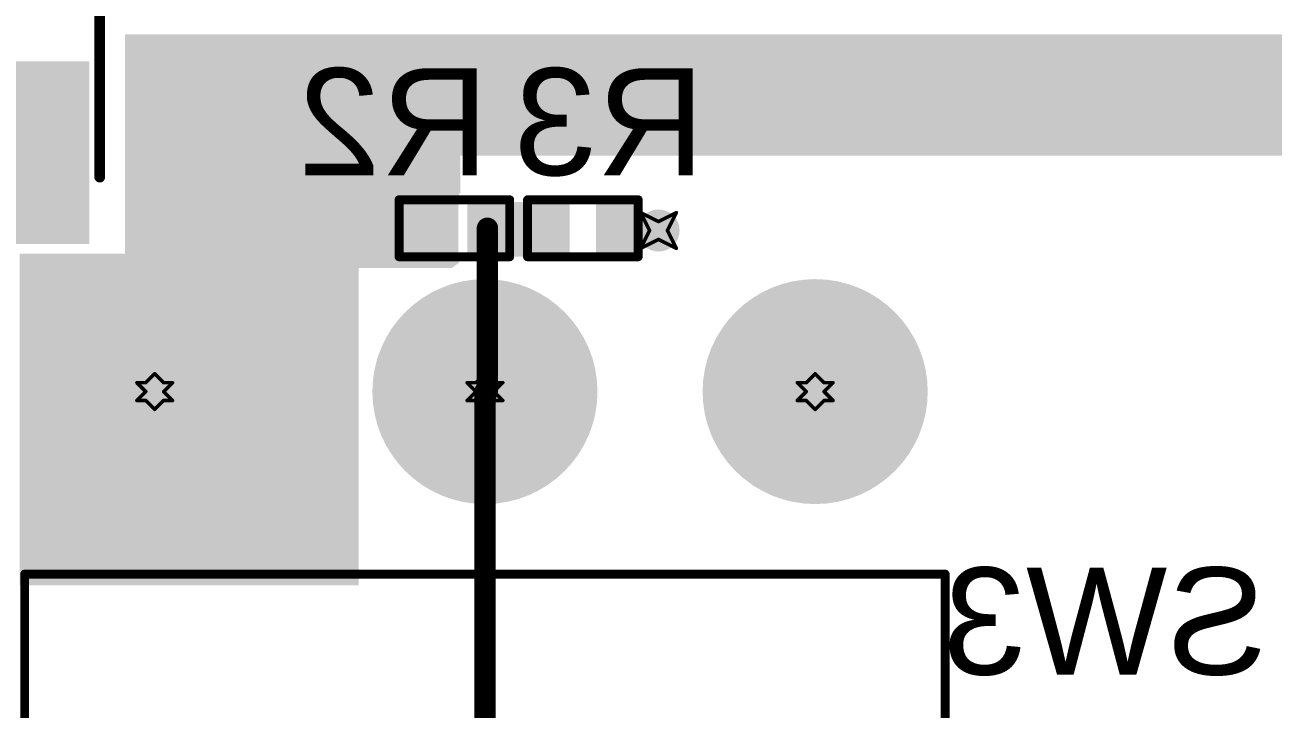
# Model space of a CAD drawing. Header units: inches. Extents: x -11 to 1110, y -7 to 455.
# Drawn here: x 652.45 to 670.21, y 15.49 to 25.23 of the extents above; entities that cross this region are included whole.
import ezdxf

# ---------------------------------------------------------------- set-up
doc = ezdxf.new("R2010")
doc.units = ezdxf.units.IN
for name, color, linetype in [('Bottom Layer', 5, 'Continuous'), ('Bottom Overlay', 54, 'Continuous'), ('Bottom Paste', 16, 'Continuous'), ('Bottom Solder', 6, 'Continuous'), ('Drill Drawing', 1, 'Continuous'), ('Multi-Layer', 9, 'Continuous'), ('Pad Holes', 156, 'Continuous'), ('Top Layer', 1, 'Continuous'), ('Top Solder', 216, 'Continuous'), ('Via Holes', 16, 'Continuous')]:
    doc.layers.add(name, color=color, linetype=linetype)
doc.styles.add('Arial', font='', dxfattribs={"height": 0.2})
doc.styles.get('Arial').set_extended_font_data('Arial')

# ---------------------------------------------------------------- blocks, each defined once
blk = doc.blocks.new('MT_0_102_C003_N003_RS__B_9')
at = {"layer": 'Bottom Layer'}
h = blk.add_hatch(color=5, dxfattribs=at)
edge = h.paths.add_edge_path()
edge.add_arc((-4.7, -6.35), 1.5, 0, 360)
h = blk.add_hatch(color=5, dxfattribs=at)
edge = h.paths.add_edge_path()
edge.add_arc((0, -6.35), 1.5, 0, 360)
h = blk.add_hatch(color=5, dxfattribs=at)
edge = h.paths.add_edge_path()
edge.add_arc((4.7, -6.35), 1.5, 0, 360)
at = {"layer": 'Bottom Solder'}
h = blk.add_hatch(color=6, dxfattribs=at)
edge = h.paths.add_edge_path()
edge.add_arc((-4.7, -6.35), 1.602, 0, 360)
h = blk.add_hatch(color=6, dxfattribs=at)
edge = h.paths.add_edge_path()
edge.add_arc((0, -6.35), 1.602, 0, 360)
h = blk.add_hatch(color=6, dxfattribs=at)
edge = h.paths.add_edge_path()
edge.add_arc((4.7, -6.35), 1.602, 0, 360)
at = {"layer": 'Multi-Layer'}
h = blk.add_hatch(color=9, dxfattribs=at)
edge = h.paths.add_edge_path()
edge.add_arc((-4.7, -6.35), 1.5, 0, 360)
h = blk.add_hatch(color=9, dxfattribs=at)
edge = h.paths.add_edge_path()
edge.add_arc((0, -6.35), 1.5, 0, 360)
h = blk.add_hatch(color=9, dxfattribs=at)
edge = h.paths.add_edge_path()
edge.add_arc((4.7, -6.35), 1.5, 0, 360)
at = {"layer": 'Pad Holes'}
h = blk.add_hatch(color=7, dxfattribs=at)
edge = h.paths.add_edge_path()
edge.add_arc((-4.7, -6.35), 0.95, 0, 360)
h = blk.add_hatch(color=7, dxfattribs=at)
edge = h.paths.add_edge_path()
edge.add_arc((0, -6.35), 0.95, 0, 360)
h = blk.add_hatch(color=7, dxfattribs=at)
edge = h.paths.add_edge_path()
edge.add_arc((4.7, -6.35), 0.95, 0, 360)
at = {"layer": 'Top Layer'}
h = blk.add_hatch(color=1, dxfattribs=at)
edge = h.paths.add_edge_path()
edge.add_arc((-4.7, -6.35), 1.5, 0, 360)
h = blk.add_hatch(color=1, dxfattribs=at)
edge = h.paths.add_edge_path()
edge.add_arc((0, -6.35), 1.5, 0, 360)
h = blk.add_hatch(color=1, dxfattribs=at)
edge = h.paths.add_edge_path()
edge.add_arc((4.7, -6.35), 1.5, 0, 360)
at = {"layer": 'Top Solder'}
h = blk.add_hatch(color=216, dxfattribs=at)
edge = h.paths.add_edge_path()
edge.add_arc((-4.7, -6.35), 1.602, 0, 360)
h = blk.add_hatch(color=216, dxfattribs=at)
edge = h.paths.add_edge_path()
edge.add_arc((0, -6.35), 1.602, 0, 360)
h = blk.add_hatch(color=216, dxfattribs=at)
edge = h.paths.add_edge_path()
edge.add_arc((4.7, -6.35), 1.602, 0, 360)
at = {"layer": 'Bottom Overlay'}
for points in [[(-6.55, 6.35, 0.127, 0.127, 0), (-6.55, -3.75, 0.127, 0.127, 0)], [(6.55, 6.35, 0.127, 0.127, 0), (6.55, -3.75, 0.127, 0.127, 0)], [(6.55, -3.75, 0.127, 0.127, 0), (-6.55, -3.75, 0.127, 0.127, 0)]]:
    blk.add_lwpolyline(points, format="xyseb", dxfattribs=at)
for points in [[(-6.582, -3.75, 0.0635, 0.0635, 1), (-6.518, -3.75, 0.0635, 0.0635, 1)], [(-6.582, -3.75, 0.0635, 0.0635, 1), (-6.518, -3.75, 0.0635, 0.0635, 1)], [(6.518, -3.75, 0.0635, 0.0635, 1), (6.582, -3.75, 0.0635, 0.0635, 1)], [(6.518, -3.75, 0.0635, 0.0635, 1), (6.582, -3.75, 0.0635, 0.0635, 1)]]:
    blk.add_lwpolyline(points, format="xyseb", close=True, dxfattribs=at)
blk = doc.blocks.new('R___0402_B_41')
at = {"layer": 'Bottom Layer'}
for points in [[(-0.241, 0.317), (-0.241, -0.318), (-0.699, -0.318), (-0.699, 0.317)], [(0.699, 0.317), (0.699, -0.318), (0.241, -0.318), (0.241, 0.317)]]:
    blk.add_hatch(color=5, dxfattribs=at).paths.add_polyline_path(points)
at = {"layer": 'Bottom Paste'}
for points in [[(-0.241, 0.317), (-0.241, -0.318), (-0.699, -0.318), (-0.699, 0.317)], [(0.699, 0.317), (0.699, -0.318), (0.241, -0.318), (0.241, 0.317)]]:
    blk.add_hatch(color=16, dxfattribs=at).paths.add_polyline_path(points)
at = {"layer": 'Bottom Solder'}
for points in [[(-0.186, 0.373), (-0.186, -0.373), (-0.754, -0.373), (-0.754, 0.373)], [(0.754, 0.373), (0.754, -0.373), (0.186, -0.373), (0.186, 0.373)]]:
    blk.add_hatch(color=6, dxfattribs=at).paths.add_polyline_path(points)
at = {"layer": 'Bottom Overlay'}
for points in [[(-0.787, 0.406, 0.127, 0.127, 0), (0.787, 0.406, 0.127, 0.127, 0)], [(-0.787, -0.406, 0.127, 0.127, 0), (-0.787, 0.406, 0.127, 0.127, 0)], [(-0.813, 0.432, 0.00323, 0.00323, 0), (0.813, 0.432, 0.00323, 0.00323, 0)], [(0.787, -0.406, 0.127, 0.127, 0), (0.787, 0.406, 0.127, 0.127, 0)], [(-0.787, -0.406, 0.127, 0.127, 0), (0.787, -0.406, 0.127, 0.127, 0)]]:
    blk.add_lwpolyline(points, format="xyseb", dxfattribs=at)
for points in [[(-0.819, 0.406, 0.0635, 0.0635, 1), (-0.756, 0.406, 0.0635, 0.0635, 1)], [(-0.819, 0.406, 0.0635, 0.0635, 1), (-0.756, 0.406, 0.0635, 0.0635, 1)], [(-0.814, 0.432, 0.00161, 0.00161, 1), (-0.812, 0.432, 0.00161, 0.00161, 1)], [(0.756, 0.406, 0.0635, 0.0635, 1), (0.819, 0.406, 0.0635, 0.0635, 1)], [(0.756, 0.406, 0.0635, 0.0635, 1), (0.819, 0.406, 0.0635, 0.0635, 1)], [(0.812, 0.432, 0.00161, 0.00161, 1), (0.814, 0.432, 0.00161, 0.00161, 1)], [(-0.819, -0.406, 0.0635, 0.0635, 1), (-0.756, -0.406, 0.0635, 0.0635, 1)], [(-0.819, -0.406, 0.0635, 0.0635, 1), (-0.756, -0.406, 0.0635, 0.0635, 1)], [(0.756, -0.406, 0.0635, 0.0635, 1), (0.819, -0.406, 0.0635, 0.0635, 1)], [(0.756, -0.406, 0.0635, 0.0635, 1), (0.819, -0.406, 0.0635, 0.0635, 1)]]:
    blk.add_lwpolyline(points, format="xyseb", close=True, dxfattribs=at)
blk = doc.blocks.new('R___0402_B_42')
at = {"layer": 'Bottom Layer'}
for points in [[(-0.241, 0.317), (-0.241, -0.318), (-0.699, -0.318), (-0.699, 0.317)], [(0.699, 0.317), (0.699, -0.318), (0.241, -0.318), (0.241, 0.317)]]:
    blk.add_hatch(color=5, dxfattribs=at).paths.add_polyline_path(points)
at = {"layer": 'Bottom Paste'}
for points in [[(-0.241, 0.317), (-0.241, -0.318), (-0.699, -0.318), (-0.699, 0.317)], [(0.699, 0.317), (0.699, -0.318), (0.241, -0.318), (0.241, 0.317)]]:
    blk.add_hatch(color=16, dxfattribs=at).paths.add_polyline_path(points)
at = {"layer": 'Bottom Solder'}
for points in [[(-0.186, 0.373), (-0.186, -0.373), (-0.754, -0.373), (-0.754, 0.373)], [(0.754, 0.373), (0.754, -0.373), (0.186, -0.373), (0.186, 0.373)]]:
    blk.add_hatch(color=6, dxfattribs=at).paths.add_polyline_path(points)
at = {"layer": 'Bottom Overlay'}
for points in [[(-0.787, 0.406, 0.127, 0.127, 0), (0.787, 0.406, 0.127, 0.127, 0)], [(-0.787, -0.406, 0.127, 0.127, 0), (-0.787, 0.406, 0.127, 0.127, 0)], [(-0.813, 0.432, 0.00323, 0.00323, 0), (0.813, 0.432, 0.00323, 0.00323, 0)], [(0.787, -0.406, 0.127, 0.127, 0), (0.787, 0.406, 0.127, 0.127, 0)], [(-0.787, -0.406, 0.127, 0.127, 0), (0.787, -0.406, 0.127, 0.127, 0)]]:
    blk.add_lwpolyline(points, format="xyseb", dxfattribs=at)
for points in [[(-0.819, 0.406, 0.0635, 0.0635, 1), (-0.756, 0.406, 0.0635, 0.0635, 1)], [(-0.819, 0.406, 0.0635, 0.0635, 1), (-0.756, 0.406, 0.0635, 0.0635, 1)], [(-0.814, 0.432, 0.00161, 0.00161, 1), (-0.812, 0.432, 0.00161, 0.00161, 1)], [(0.756, 0.406, 0.0635, 0.0635, 1), (0.819, 0.406, 0.0635, 0.0635, 1)], [(0.756, 0.406, 0.0635, 0.0635, 1), (0.819, 0.406, 0.0635, 0.0635, 1)], [(0.812, 0.432, 0.00161, 0.00161, 1), (0.814, 0.432, 0.00161, 0.00161, 1)], [(-0.819, -0.406, 0.0635, 0.0635, 1), (-0.756, -0.406, 0.0635, 0.0635, 1)], [(-0.819, -0.406, 0.0635, 0.0635, 1), (-0.756, -0.406, 0.0635, 0.0635, 1)], [(0.756, -0.406, 0.0635, 0.0635, 1), (0.819, -0.406, 0.0635, 0.0635, 1)], [(0.756, -0.406, 0.0635, 0.0635, 1), (0.819, -0.406, 0.0635, 0.0635, 1)]]:
    blk.add_lwpolyline(points, format="xyseb", close=True, dxfattribs=at)
blk = doc.blocks.new('C____C_B_246')
at = {"layer": 'Bottom Layer'}
for points in [[(-3.9, 1.5), (-1.5, 1.5), (-1.5, -1.5), (-3.9, -1.5)], [(1.5, 1.5), (3.9, 1.5), (3.9, -1.5), (1.5, -1.5)]]:
    blk.add_hatch(color=5, dxfattribs=at).paths.add_polyline_path(points)
at = {"layer": 'Bottom Paste'}
for points in [[(-3.9, 1.5), (-1.5, 1.5), (-1.5, -1.5), (-3.9, -1.5)], [(1.5, 1.5), (3.9, 1.5), (3.9, -1.5), (1.5, -1.5)]]:
    blk.add_hatch(color=16, dxfattribs=at).paths.add_polyline_path(points)
at = {"layer": 'Bottom Solder'}
for points in [[(-4.002, 1.602), (-1.398, 1.602), (-1.398, -1.602), (-4.002, -1.602)], [(1.398, 1.602), (4.002, 1.602), (4.002, -1.602), (1.398, -1.602)]]:
    blk.add_hatch(color=6, dxfattribs=at).paths.add_polyline_path(points)
at = {"layer": 'Bottom Overlay'}
for points in [[(3.05, 1.75, 0.152, 0.152, 0), (-3.025, 1.75, 0.152, 0.152, 0)], [(-4.469, -0.431, 0.127, 0.127, 0), (-4.469, 0.229, 0.127, 0.127, 0)], [(-4.138, -0.076, 0.127, 0.127, 0), (-4.799, -0.076, 0.127, 0.127, 0)], [(3.05, -1.75, 0.152, 0.152, 0), (-3.025, -1.75, 0.152, 0.152, 0)]]:
    blk.add_lwpolyline(points, format="xyseb", dxfattribs=at)
for points in [[(-3.063, 1.75, 0.0762, 0.0762, 1), (-2.987, 1.75, 0.0762, 0.0762, 1)], [(3.012, 1.75, 0.0762, 0.0762, 1), (3.088, 1.75, 0.0762, 0.0762, 1)], [(-4.5, 0.229, 0.0635, 0.0635, 1), (-4.437, 0.229, 0.0635, 0.0635, 1)], [(-4.831, -0.076, 0.0635, 0.0635, 1), (-4.767, -0.076, 0.0635, 0.0635, 1)], [(-4.17, -0.076, 0.0635, 0.0635, 1), (-4.107, -0.076, 0.0635, 0.0635, 1)], [(-4.5, -0.431, 0.0635, 0.0635, 1), (-4.437, -0.431, 0.0635, 0.0635, 1)], [(-3.063, -1.75, 0.0762, 0.0762, 1), (-2.987, -1.75, 0.0762, 0.0762, 1)], [(3.012, -1.75, 0.0762, 0.0762, 1), (3.088, -1.75, 0.0762, 0.0762, 1)]]:
    blk.add_lwpolyline(points, format="xyseb", close=True, dxfattribs=at)

msp = doc.modelspace()

# ---------------------------------------------------------------- hatches: boundary and pattern name
at = {"layer": 'Bottom Layer'}
for points in [[(662.302, 51.713), (662.305, 51.699), (662.305, 49.733), (675.368, 49.733), (675.383, 49.73), (675.386, 49.715), (675.386, 23.386), (675.383, 23.371), (675.368, 23.368), (658.647, 23.368), (658.647, 22.828), (658.625, 22.828), (658.625, 22.74), (658.619, 22.708), (658.619, 21.927), (658.625, 21.894), (658.625, 21.838), (658.527, 21.768), (657.2, 21.768), (657.2, 17.264), (657.197, 17.25), (657.182, 17.247), (652.391, 17.247), (652.377, 17.25), (652.374, 17.264), (652.374, 21.953), (652.377, 21.968), (652.391, 21.971), (653.872, 21.971), (653.872, 25.077), (653.876, 25.095), (670.382, 25.095), (670.382, 47.752), (662.28, 47.752), (662.28, 46.551), (662.277, 46.536), (662.262, 46.533), (659.072, 46.533), (659.057, 46.536), (659.054, 46.551), (659.054, 51.699), (659.057, 51.713), (659.072, 51.716), (662.287, 51.716)], [(658.8, 21.927), (660.171, 21.927), (660.171, 22.708), (658.8, 22.708)]]:
    msp.add_hatch(color=5, dxfattribs=at).paths.add_polyline_path(points)
h = msp.add_hatch(color=5, dxfattribs=at)
edge = h.paths.add_edge_path()
edge.add_arc((661.467, 22.301), 0.3, 0, 360)
at = {"layer": 'Top Layer'}
h = msp.add_hatch(color=1, dxfattribs=at)
edge = h.paths.add_edge_path()
edge.add_arc((661.467, 22.301), 0.3, 0, 360)
at = {"layer": 'Via Holes'}
h = msp.add_hatch(color=7, dxfattribs=at)
edge = h.paths.add_edge_path()
edge.add_arc((661.467, 22.301), 0.15, 0, 360)

# ---------------------------------------------------------------- linework, layer by layer
at = {"layer": 'Bottom Layer'}
for points in [[(659.031, 20.007, 0.305, 0.305, 0), (659.031, 22.333, 0.305, 0.305, 0)], [(658.996, 13.342, 0.305, 0.305, 0), (658.996, 20.007, 0.305, 0.305, 0)], [(658.996, 20.007, 0.305, 0.305, 0), (659.031, 20.007, 0.305, 0.305, 0)]]:
    msp.add_lwpolyline(points, format="xyseb", dxfattribs=at)
for points in [[(658.955, 22.333, 0.152, 0.152, 1), (659.108, 22.333, 0.152, 0.152, 1)], [(658.92, 20.007, 0.152, 0.152, 1), (659.072, 20.007, 0.152, 0.152, 1)], [(658.92, 20.007, 0.152, 0.152, 1), (659.072, 20.007, 0.152, 0.152, 1)], [(658.955, 20.007, 0.152, 0.152, 1), (659.108, 20.007, 0.152, 0.152, 1)], [(658.955, 20.007, 0.152, 0.152, 1), (659.108, 20.007, 0.152, 0.152, 1)]]:
    msp.add_lwpolyline(points, format="xyseb", close=True, dxfattribs=at)
at = {"layer": 'Drill Drawing'}
for points in [[(661.213, 22.555, 0.0508, 0.0508, 0), (661.467, 22.428, 0.0508, 0.0508, 0)], [(661.213, 22.555, 0.0508, 0.0508, 0), (661.34, 22.301, 0.0508, 0.0508, 0)], [(661.467, 22.428, 0.0508, 0.0508, 0), (661.721, 22.555, 0.0508, 0.0508, 0)], [(661.594, 22.301, 0.0508, 0.0508, 0), (661.721, 22.555, 0.0508, 0.0508, 0)], [(661.213, 22.047, 0.0508, 0.0508, 0), (661.34, 22.301, 0.0508, 0.0508, 0)], [(661.594, 22.301, 0.0508, 0.0508, 0), (661.721, 22.047, 0.0508, 0.0508, 0)], [(661.213, 22.047, 0.0508, 0.0508, 0), (661.467, 22.174, 0.0508, 0.0508, 0)], [(661.467, 22.174, 0.0508, 0.0508, 0), (661.721, 22.047, 0.0508, 0.0508, 0)], [(654.169, 20.134, 0.0508, 0.0508, 0), (654.296, 20.261, 0.0508, 0.0508, 0)], [(654.296, 20.261, 0.0508, 0.0508, 0), (654.423, 20.134, 0.0508, 0.0508, 0)], [(658.869, 20.134, 0.0508, 0.0508, 0), (658.996, 20.261, 0.0508, 0.0508, 0)], [(658.996, 20.261, 0.0508, 0.0508, 0), (659.123, 20.134, 0.0508, 0.0508, 0)], [(663.569, 20.134, 0.0508, 0.0508, 0), (663.696, 20.261, 0.0508, 0.0508, 0)], [(663.696, 20.261, 0.0508, 0.0508, 0), (663.823, 20.134, 0.0508, 0.0508, 0)], [(654.042, 20.134, 0.0508, 0.0508, 0), (654.169, 20.007, 0.0508, 0.0508, 0)], [(654.042, 20.134, 0.0508, 0.0508, 0), (654.169, 20.134, 0.0508, 0.0508, 0)], [(654.423, 20.134, 0.0508, 0.0508, 0), (654.55, 20.134, 0.0508, 0.0508, 0)], [(654.423, 20.007, 0.0508, 0.0508, 0), (654.55, 20.134, 0.0508, 0.0508, 0)], [(658.742, 20.134, 0.0508, 0.0508, 0), (658.869, 20.007, 0.0508, 0.0508, 0)], [(658.742, 20.134, 0.0508, 0.0508, 0), (658.869, 20.134, 0.0508, 0.0508, 0)], [(659.123, 20.134, 0.0508, 0.0508, 0), (659.25, 20.134, 0.0508, 0.0508, 0)], [(659.123, 20.007, 0.0508, 0.0508, 0), (659.25, 20.134, 0.0508, 0.0508, 0)], [(663.442, 20.134, 0.0508, 0.0508, 0), (663.569, 20.007, 0.0508, 0.0508, 0)], [(663.442, 20.134, 0.0508, 0.0508, 0), (663.569, 20.134, 0.0508, 0.0508, 0)], [(663.823, 20.134, 0.0508, 0.0508, 0), (663.95, 20.134, 0.0508, 0.0508, 0)], [(663.823, 20.007, 0.0508, 0.0508, 0), (663.95, 20.134, 0.0508, 0.0508, 0)], [(654.042, 19.88, 0.0508, 0.0508, 0), (654.169, 20.007, 0.0508, 0.0508, 0)], [(654.042, 19.88, 0.0508, 0.0508, 0), (654.169, 19.88, 0.0508, 0.0508, 0)], [(654.169, 19.88, 0.0508, 0.0508, 0), (654.296, 19.753, 0.0508, 0.0508, 0)], [(654.296, 19.753, 0.0508, 0.0508, 0), (654.423, 19.88, 0.0508, 0.0508, 0)], [(654.423, 20.007, 0.0508, 0.0508, 0), (654.55, 19.88, 0.0508, 0.0508, 0)], [(654.423, 19.88, 0.0508, 0.0508, 0), (654.55, 19.88, 0.0508, 0.0508, 0)], [(658.742, 19.88, 0.0508, 0.0508, 0), (658.869, 20.007, 0.0508, 0.0508, 0)], [(658.742, 19.88, 0.0508, 0.0508, 0), (658.869, 19.88, 0.0508, 0.0508, 0)], [(658.869, 19.88, 0.0508, 0.0508, 0), (658.996, 19.753, 0.0508, 0.0508, 0)], [(658.996, 19.753, 0.0508, 0.0508, 0), (659.123, 19.88, 0.0508, 0.0508, 0)], [(659.123, 20.007, 0.0508, 0.0508, 0), (659.25, 19.88, 0.0508, 0.0508, 0)], [(659.123, 19.88, 0.0508, 0.0508, 0), (659.25, 19.88, 0.0508, 0.0508, 0)], [(663.442, 19.88, 0.0508, 0.0508, 0), (663.569, 20.007, 0.0508, 0.0508, 0)], [(663.442, 19.88, 0.0508, 0.0508, 0), (663.569, 19.88, 0.0508, 0.0508, 0)], [(663.569, 19.88, 0.0508, 0.0508, 0), (663.696, 19.753, 0.0508, 0.0508, 0)], [(663.696, 19.753, 0.0508, 0.0508, 0), (663.823, 19.88, 0.0508, 0.0508, 0)], [(663.823, 20.007, 0.0508, 0.0508, 0), (663.95, 19.88, 0.0508, 0.0508, 0)], [(663.823, 19.88, 0.0508, 0.0508, 0), (663.95, 19.88, 0.0508, 0.0508, 0)]]:
    msp.add_lwpolyline(points, format="xyseb", dxfattribs=at)
for points in [[(661.2, 22.555, 0.0254, 0.0254, 1), (661.225, 22.555, 0.0254, 0.0254, 1)], [(661.2, 22.555, 0.0254, 0.0254, 1), (661.225, 22.555, 0.0254, 0.0254, 1)], [(661.708, 22.555, 0.0254, 0.0254, 1), (661.733, 22.555, 0.0254, 0.0254, 1)], [(661.708, 22.555, 0.0254, 0.0254, 1), (661.733, 22.555, 0.0254, 0.0254, 1)], [(661.454, 22.428, 0.0254, 0.0254, 1), (661.48, 22.428, 0.0254, 0.0254, 1)], [(661.454, 22.428, 0.0254, 0.0254, 1), (661.48, 22.428, 0.0254, 0.0254, 1)], [(661.327, 22.301, 0.0254, 0.0254, 1), (661.352, 22.301, 0.0254, 0.0254, 1)], [(661.327, 22.301, 0.0254, 0.0254, 1), (661.352, 22.301, 0.0254, 0.0254, 1)], [(661.581, 22.301, 0.0254, 0.0254, 1), (661.606, 22.301, 0.0254, 0.0254, 1)], [(661.581, 22.301, 0.0254, 0.0254, 1), (661.606, 22.301, 0.0254, 0.0254, 1)], [(661.2, 22.047, 0.0254, 0.0254, 1), (661.225, 22.047, 0.0254, 0.0254, 1)], [(661.2, 22.047, 0.0254, 0.0254, 1), (661.225, 22.047, 0.0254, 0.0254, 1)], [(661.454, 22.174, 0.0254, 0.0254, 1), (661.48, 22.174, 0.0254, 0.0254, 1)], [(661.454, 22.174, 0.0254, 0.0254, 1), (661.48, 22.174, 0.0254, 0.0254, 1)], [(661.708, 22.047, 0.0254, 0.0254, 1), (661.733, 22.047, 0.0254, 0.0254, 1)], [(661.708, 22.047, 0.0254, 0.0254, 1), (661.733, 22.047, 0.0254, 0.0254, 1)], [(654.284, 20.261, 0.0254, 0.0254, 1), (654.309, 20.261, 0.0254, 0.0254, 1)], [(654.284, 20.261, 0.0254, 0.0254, 1), (654.309, 20.261, 0.0254, 0.0254, 1)], [(658.984, 20.261, 0.0254, 0.0254, 1), (659.009, 20.261, 0.0254, 0.0254, 1)], [(658.984, 20.261, 0.0254, 0.0254, 1), (659.009, 20.261, 0.0254, 0.0254, 1)], [(663.683, 20.261, 0.0254, 0.0254, 1), (663.709, 20.261, 0.0254, 0.0254, 1)], [(663.683, 20.261, 0.0254, 0.0254, 1), (663.709, 20.261, 0.0254, 0.0254, 1)], [(654.03, 20.134, 0.0254, 0.0254, 1), (654.055, 20.134, 0.0254, 0.0254, 1)], [(654.03, 20.134, 0.0254, 0.0254, 1), (654.055, 20.134, 0.0254, 0.0254, 1)], [(654.157, 20.134, 0.0254, 0.0254, 1), (654.182, 20.134, 0.0254, 0.0254, 1)], [(654.157, 20.134, 0.0254, 0.0254, 1), (654.182, 20.134, 0.0254, 0.0254, 1)], [(654.411, 20.134, 0.0254, 0.0254, 1), (654.436, 20.134, 0.0254, 0.0254, 1)], [(654.411, 20.134, 0.0254, 0.0254, 1), (654.436, 20.134, 0.0254, 0.0254, 1)], [(654.538, 20.134, 0.0254, 0.0254, 1), (654.563, 20.134, 0.0254, 0.0254, 1)], [(654.538, 20.134, 0.0254, 0.0254, 1), (654.563, 20.134, 0.0254, 0.0254, 1)], [(658.73, 20.134, 0.0254, 0.0254, 1), (658.755, 20.134, 0.0254, 0.0254, 1)], [(658.73, 20.134, 0.0254, 0.0254, 1), (658.755, 20.134, 0.0254, 0.0254, 1)], [(658.857, 20.134, 0.0254, 0.0254, 1), (658.882, 20.134, 0.0254, 0.0254, 1)], [(658.857, 20.134, 0.0254, 0.0254, 1), (658.882, 20.134, 0.0254, 0.0254, 1)], [(659.111, 20.134, 0.0254, 0.0254, 1), (659.136, 20.134, 0.0254, 0.0254, 1)], [(659.111, 20.134, 0.0254, 0.0254, 1), (659.136, 20.134, 0.0254, 0.0254, 1)], [(659.238, 20.134, 0.0254, 0.0254, 1), (659.263, 20.134, 0.0254, 0.0254, 1)], [(659.238, 20.134, 0.0254, 0.0254, 1), (659.263, 20.134, 0.0254, 0.0254, 1)], [(663.429, 20.134, 0.0254, 0.0254, 1), (663.455, 20.134, 0.0254, 0.0254, 1)], [(663.429, 20.134, 0.0254, 0.0254, 1), (663.455, 20.134, 0.0254, 0.0254, 1)], [(663.556, 20.134, 0.0254, 0.0254, 1), (663.582, 20.134, 0.0254, 0.0254, 1)], [(663.556, 20.134, 0.0254, 0.0254, 1), (663.582, 20.134, 0.0254, 0.0254, 1)], [(663.81, 20.134, 0.0254, 0.0254, 1), (663.836, 20.134, 0.0254, 0.0254, 1)], [(663.81, 20.134, 0.0254, 0.0254, 1), (663.836, 20.134, 0.0254, 0.0254, 1)], [(663.937, 20.134, 0.0254, 0.0254, 1), (663.963, 20.134, 0.0254, 0.0254, 1)], [(663.937, 20.134, 0.0254, 0.0254, 1), (663.963, 20.134, 0.0254, 0.0254, 1)], [(654.03, 19.88, 0.0254, 0.0254, 1), (654.055, 19.88, 0.0254, 0.0254, 1)], [(654.03, 19.88, 0.0254, 0.0254, 1), (654.055, 19.88, 0.0254, 0.0254, 1)], [(654.157, 20.007, 0.0254, 0.0254, 1), (654.182, 20.007, 0.0254, 0.0254, 1)], [(654.157, 20.007, 0.0254, 0.0254, 1), (654.182, 20.007, 0.0254, 0.0254, 1)], [(654.157, 19.88, 0.0254, 0.0254, 1), (654.182, 19.88, 0.0254, 0.0254, 1)], [(654.157, 19.88, 0.0254, 0.0254, 1), (654.182, 19.88, 0.0254, 0.0254, 1)], [(654.411, 20.007, 0.0254, 0.0254, 1), (654.436, 20.007, 0.0254, 0.0254, 1)], [(654.411, 20.007, 0.0254, 0.0254, 1), (654.436, 20.007, 0.0254, 0.0254, 1)], [(654.411, 19.88, 0.0254, 0.0254, 1), (654.436, 19.88, 0.0254, 0.0254, 1)], [(654.411, 19.88, 0.0254, 0.0254, 1), (654.436, 19.88, 0.0254, 0.0254, 1)], [(654.538, 19.88, 0.0254, 0.0254, 1), (654.563, 19.88, 0.0254, 0.0254, 1)], [(654.538, 19.88, 0.0254, 0.0254, 1), (654.563, 19.88, 0.0254, 0.0254, 1)], [(658.73, 19.88, 0.0254, 0.0254, 1), (658.755, 19.88, 0.0254, 0.0254, 1)], [(658.73, 19.88, 0.0254, 0.0254, 1), (658.755, 19.88, 0.0254, 0.0254, 1)], [(658.857, 20.007, 0.0254, 0.0254, 1), (658.882, 20.007, 0.0254, 0.0254, 1)], [(658.857, 20.007, 0.0254, 0.0254, 1), (658.882, 20.007, 0.0254, 0.0254, 1)], [(658.857, 19.88, 0.0254, 0.0254, 1), (658.882, 19.88, 0.0254, 0.0254, 1)], [(658.857, 19.88, 0.0254, 0.0254, 1), (658.882, 19.88, 0.0254, 0.0254, 1)], [(659.111, 20.007, 0.0254, 0.0254, 1), (659.136, 20.007, 0.0254, 0.0254, 1)], [(659.111, 20.007, 0.0254, 0.0254, 1), (659.136, 20.007, 0.0254, 0.0254, 1)], [(659.111, 19.88, 0.0254, 0.0254, 1), (659.136, 19.88, 0.0254, 0.0254, 1)], [(659.111, 19.88, 0.0254, 0.0254, 1), (659.136, 19.88, 0.0254, 0.0254, 1)], [(659.238, 19.88, 0.0254, 0.0254, 1), (659.263, 19.88, 0.0254, 0.0254, 1)], [(659.238, 19.88, 0.0254, 0.0254, 1), (659.263, 19.88, 0.0254, 0.0254, 1)], [(663.429, 19.88, 0.0254, 0.0254, 1), (663.455, 19.88, 0.0254, 0.0254, 1)], [(663.429, 19.88, 0.0254, 0.0254, 1), (663.455, 19.88, 0.0254, 0.0254, 1)], [(663.556, 20.007, 0.0254, 0.0254, 1), (663.582, 20.007, 0.0254, 0.0254, 1)], [(663.556, 20.007, 0.0254, 0.0254, 1), (663.582, 20.007, 0.0254, 0.0254, 1)], [(663.556, 19.88, 0.0254, 0.0254, 1), (663.582, 19.88, 0.0254, 0.0254, 1)], [(663.556, 19.88, 0.0254, 0.0254, 1), (663.582, 19.88, 0.0254, 0.0254, 1)], [(663.81, 20.007, 0.0254, 0.0254, 1), (663.836, 20.007, 0.0254, 0.0254, 1)], [(663.81, 20.007, 0.0254, 0.0254, 1), (663.836, 20.007, 0.0254, 0.0254, 1)], [(663.81, 19.88, 0.0254, 0.0254, 1), (663.836, 19.88, 0.0254, 0.0254, 1)], [(663.81, 19.88, 0.0254, 0.0254, 1), (663.836, 19.88, 0.0254, 0.0254, 1)], [(663.937, 19.88, 0.0254, 0.0254, 1), (663.963, 19.88, 0.0254, 0.0254, 1)], [(663.937, 19.88, 0.0254, 0.0254, 1), (663.963, 19.88, 0.0254, 0.0254, 1)], [(654.284, 19.753, 0.0254, 0.0254, 1), (654.309, 19.753, 0.0254, 0.0254, 1)], [(654.284, 19.753, 0.0254, 0.0254, 1), (654.309, 19.753, 0.0254, 0.0254, 1)], [(658.984, 19.753, 0.0254, 0.0254, 1), (659.009, 19.753, 0.0254, 0.0254, 1)], [(658.984, 19.753, 0.0254, 0.0254, 1), (659.009, 19.753, 0.0254, 0.0254, 1)], [(663.683, 19.753, 0.0254, 0.0254, 1), (663.709, 19.753, 0.0254, 0.0254, 1)], [(663.683, 19.753, 0.0254, 0.0254, 1), (663.709, 19.753, 0.0254, 0.0254, 1)]]:
    msp.add_lwpolyline(points, format="xyseb", close=True, dxfattribs=at)

# ---------------------------------------------------------------- block references
for name, p, rotation in [('C____C_B_246', (651.764, 26.111), 270), ('MT_0_102_C003_N003_RS__B_9', (658.996, 13.657), 180)]:
    msp.add_blockref(name, p, dxfattribs=dict(rotation=rotation))
for name, p in [('R___0402_B_42', (658.561, 22.333)), ('R___0402_B_41', (660.39, 22.333))]:
    msp.add_blockref(name, p)

# ---------------------------------------------------------------- texts
at = {"layer": 'Bottom Overlay', "style": 'Arial', "text_generation_flag": 2}
for s, p in [('R2', (659.053, 23.089)), ('R3', (662.127, 23.089)), ('SW3', (670.128, 15.977))]:
    msp.add_text(s, height=1.524, dxfattribs=at).set_placement(p)

doc.saveas('drawing.dxf')
